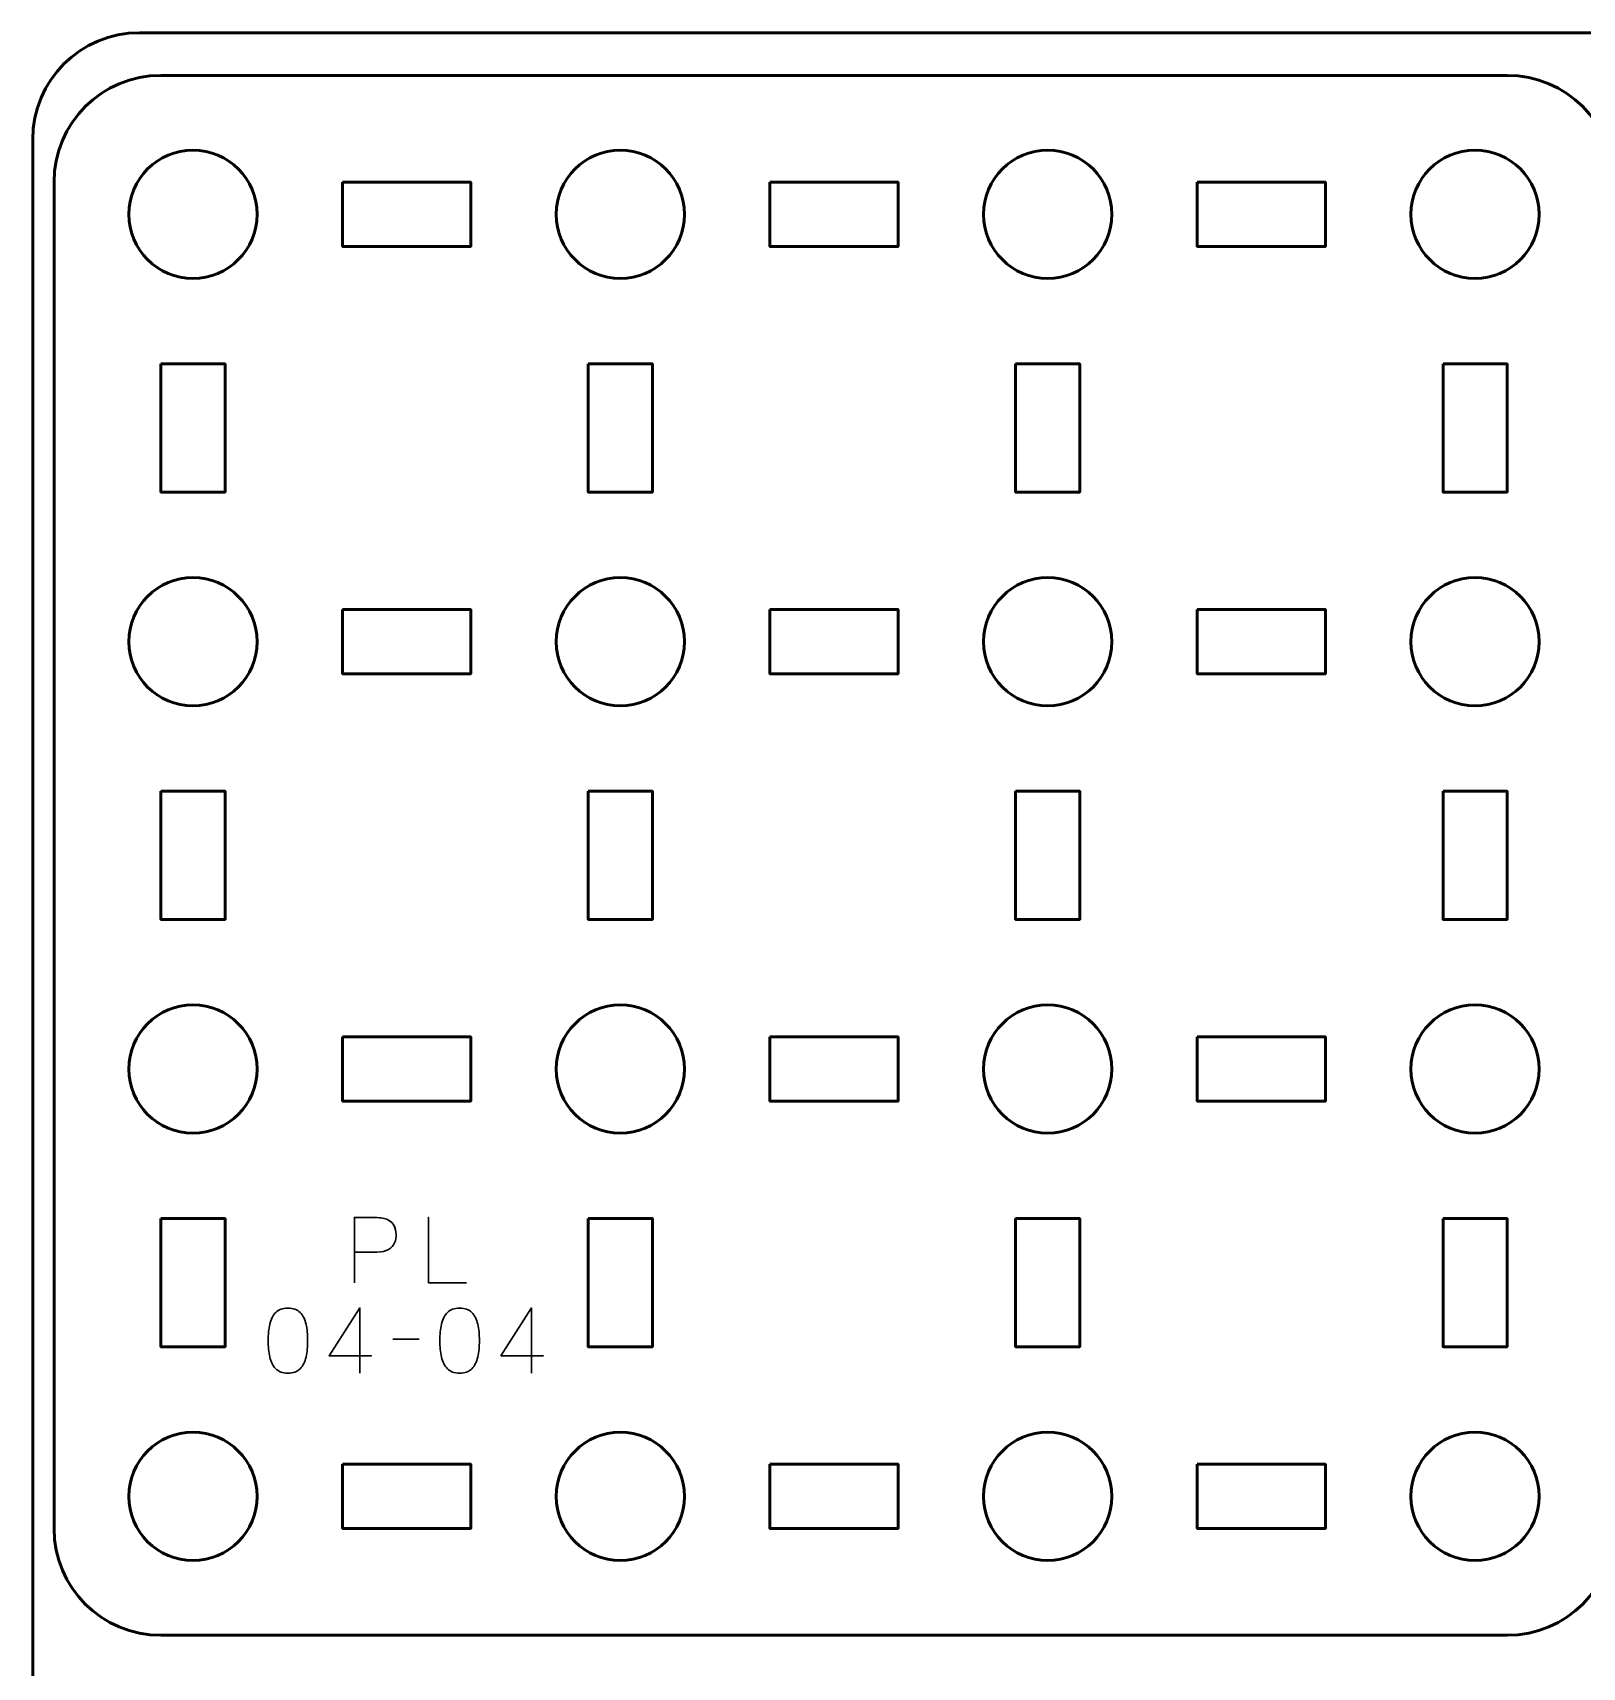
# Model space of a CAD drawing. Header units: centimetres. Extents: x -17.9 to -3.1, y -25.3 to -4.3.
# Drawn here: x -17.9 to -10.65, y -12 to -4.35 of the extents above; entities that cross this region are included whole.
import ezdxf

# ---------------------------------------------------------------- set-up
doc = ezdxf.new("R2010")
doc.units = ezdxf.units.CM
doc.header["$MEASUREMENT"] = 0
doc.layers.add('Layer 1', color=7, linetype='Continuous')

msp = doc.modelspace()

# ---------------------------------------------------------------- linework, layer by layer
at = {"layer": 'Layer 1', "color": 22, "lineweight": 53}
msp.add_open_spline([(-17.90003, -24.8499), (-17.90003, -24.8499), (-17.90003, -4.84994), (-17.90003, -4.84994), (-17.90003, -4.84994), (-17.90003, -4.57297), (-17.67694, -4.34998), (-17.39994, -4.34998), (-17.39994, -4.34998), (-17.39994, -4.34998), (-3.60007, -4.34998), (-3.60007, -4.34998), (-3.60007, -4.34998), (-3.32293, -4.34998), (-3.09997, -4.57297), (-3.09997, -4.84994), (-3.09997, -4.84994), (-3.09997, -4.84994), (-3.09997, -24.8499), (-3.09997, -24.8499), (-3.09997, -24.8499), (-3.09997, -25.1269), (-3.32293, -25.34999), (-3.60007, -25.34999), (-3.60007, -25.34999), (-3.60007, -25.34999), (-17.39994, -25.34999), (-17.39994, -25.34999), (-17.39994, -25.34999), (-17.67694, -25.34999), (-17.90003, -25.1269), (-17.90003, -24.8499)], degree=3, knots=[0, 0, 0, 0, 0.125, 0.125, 0.125, 0.125, 0.25, 0.25, 0.25, 0.25, 0.375, 0.375, 0.375, 0.375, 0.5, 0.5, 0.5, 0.5, 0.625, 0.625, 0.625, 0.625, 0.75, 0.75, 0.75, 0.75, 0.875, 0.875, 0.875, 0.875, 1, 1, 1, 1], dxfattribs=at)
at = {"layer": 'Layer 1', "color": 2, "lineweight": 53}
msp.add_open_spline([(-10.49999, -11.35005), (-10.49999, -11.62702), (-10.72298, -11.85001), (-10.99995, -11.85001), (-10.99995, -11.85001), (-10.99995, -11.85001), (-17.29992, -11.85001), (-17.29992, -11.85001), (-17.29992, -11.85001), (-17.57692, -11.85001), (-17.80001, -11.62702), (-17.80001, -11.35005), (-17.80001, -11.35005), (-17.80001, -11.35005), (-17.80001, -5.05008), (-17.80001, -5.05008), (-17.80001, -5.05008), (-17.80001, -4.77308), (-17.57692, -4.54999), (-17.29992, -4.54999), (-17.29992, -4.54999), (-17.29992, -4.54999), (-10.99995, -4.54999), (-10.99995, -4.54999), (-10.99995, -4.54999), (-10.72298, -4.54999), (-10.49999, -4.77308), (-10.49999, -5.05008)], degree=3, knots=[0, 0, 0, 0, 0.1428571, 0.1428571, 0.1428571, 0.1428571, 0.2857143, 0.2857143, 0.2857143, 0.2857143, 0.4285714, 0.4285714, 0.4285714, 0.4285714, 0.5714286, 0.5714286, 0.5714286, 0.5714286, 0.7142857, 0.7142857, 0.7142857, 0.7142857, 0.8571429, 0.8571429, 0.8571429, 0.8571429, 1, 1, 1, 1], dxfattribs=at)
at = {"layer": 'Layer 1', "lineweight": 53}
for points in [[(-16.84998, -5.20002), (-16.84998, -5.36579), (-16.98421, -5.50002), (-17.14999, -5.50002), (-17.14999, -5.50002), (-17.31565, -5.50002), (-17.44999, -5.36579), (-17.44999, -5.20002), (-17.44999, -5.20002), (-17.44999, -5.03435), (-17.31565, -4.90001), (-17.14999, -4.90001), (-17.14999, -4.90001), (-16.98421, -4.90001), (-16.84998, -5.03435), (-16.84998, -5.20002)], [(-14.84991, -5.20002), (-14.84991, -5.36579), (-14.98428, -5.50002), (-15.14991, -5.50002), (-15.14991, -5.50002), (-15.31568, -5.50002), (-15.44991, -5.36579), (-15.44991, -5.20002), (-15.44991, -5.20002), (-15.44991, -5.03435), (-15.31568, -4.90001), (-15.14991, -4.90001), (-15.14991, -4.90001), (-14.98428, -4.90001), (-14.84991, -5.03435), (-14.84991, -5.20002)], [(-12.84999, -5.20002), (-12.84999, -5.36579), (-12.98432, -5.50002), (-13.14999, -5.50002), (-13.14999, -5.50002), (-13.31562, -5.50002), (-13.44999, -5.36579), (-13.44999, -5.20002), (-13.44999, -5.20002), (-13.44999, -5.03435), (-13.31562, -4.90001), (-13.14999, -4.90001), (-13.14999, -4.90001), (-12.98432, -4.90001), (-12.84999, -5.03435), (-12.84999, -5.20002)], [(-10.85002, -5.20002), (-10.85002, -5.36579), (-10.98425, -5.50002), (-11.15002, -5.50002), (-11.15002, -5.50002), (-11.31569, -5.50002), (-11.45002, -5.36579), (-11.45002, -5.20002), (-11.45002, -5.20002), (-11.45002, -5.03435), (-11.31569, -4.90001), (-11.15002, -4.90001), (-11.15002, -4.90001), (-10.98425, -4.90001), (-10.85002, -5.03435), (-10.85002, -5.20002)], [(-16.44997, -5.05008), (-16.44997, -5.05008), (-15.84996, -5.05008), (-15.84996, -5.05008), (-15.84996, -5.05008), (-15.84996, -5.05008), (-15.84996, -5.35009), (-15.84996, -5.35009), (-15.84996, -5.35009), (-15.84996, -5.35009), (-16.44997, -5.35009), (-16.44997, -5.35009), (-16.44997, -5.35009), (-16.44997, -5.35009), (-16.44997, -5.05008), (-16.44997, -5.05008)], [(-14.45, -5.05008), (-14.45, -5.05008), (-13.85001, -5.05008), (-13.85001, -5.05008), (-13.85001, -5.05008), (-13.85001, -5.05008), (-13.85001, -5.35009), (-13.85001, -5.35009), (-13.85001, -5.35009), (-13.85001, -5.35009), (-14.45, -5.35009), (-14.45, -5.35009), (-14.45, -5.35009), (-14.45, -5.35009), (-14.45, -5.05008), (-14.45, -5.05008)], [(-12.44994, -5.05008), (-12.44994, -5.05008), (-11.84993, -5.05008), (-11.84993, -5.05008), (-11.84993, -5.05008), (-11.84993, -5.05008), (-11.84993, -5.35009), (-11.84993, -5.35009), (-11.84993, -5.35009), (-11.84993, -5.35009), (-12.44994, -5.35009), (-12.44994, -5.35009), (-12.44994, -5.35009), (-12.44994, -5.35009), (-12.44994, -5.05008), (-12.44994, -5.05008)], [(-17.29992, -5.90003), (-17.29992, -5.90003), (-16.99991, -5.90003), (-16.99991, -5.90003), (-16.99991, -5.90003), (-16.99991, -5.90003), (-16.99991, -6.50004), (-16.99991, -6.50004), (-16.99991, -6.50004), (-16.99991, -6.50004), (-17.29992, -6.50004), (-17.29992, -6.50004), (-17.29992, -6.50004), (-17.29992, -6.50004), (-17.29992, -5.90003), (-17.29992, -5.90003)], [(-15.29998, -5.90003), (-15.29998, -5.90003), (-14.99998, -5.90003), (-14.99998, -5.90003), (-14.99998, -5.90003), (-14.99998, -5.90003), (-14.99998, -6.50004), (-14.99998, -6.50004), (-14.99998, -6.50004), (-14.99998, -6.50004), (-15.29998, -6.50004), (-15.29998, -6.50004), (-15.29998, -6.50004), (-15.29998, -6.50004), (-15.29998, -5.90003), (-15.29998, -5.90003)], [(-13.30006, -5.90003), (-13.30006, -5.90003), (-13.00006, -5.90003), (-13.00006, -5.90003), (-13.00006, -5.90003), (-13.00006, -5.90003), (-13.00006, -6.50004), (-13.00006, -6.50004), (-13.00006, -6.50004), (-13.00006, -6.50004), (-13.30006, -6.50004), (-13.30006, -6.50004), (-13.30006, -6.50004), (-13.30006, -6.50004), (-13.30006, -5.90003), (-13.30006, -5.90003)], [(-11.29995, -5.90003), (-11.29995, -5.90003), (-10.99995, -5.90003), (-10.99995, -5.90003), (-10.99995, -5.90003), (-10.99995, -5.90003), (-10.99995, -6.50004), (-10.99995, -6.50004), (-10.99995, -6.50004), (-10.99995, -6.50004), (-11.29995, -6.50004), (-11.29995, -6.50004), (-11.29995, -6.50004), (-11.29995, -6.50004), (-11.29995, -5.90003), (-11.29995, -5.90003)], [(-16.84998, -7.20009), (-16.84998, -7.36572), (-16.98421, -7.50009), (-17.14999, -7.50009), (-17.14999, -7.50009), (-17.31565, -7.50009), (-17.44999, -7.36572), (-17.44999, -7.20009), (-17.44999, -7.20009), (-17.44999, -7.03432), (-17.31565, -6.90009), (-17.14999, -6.90009), (-17.14999, -6.90009), (-16.98421, -6.90009), (-16.84998, -7.03432), (-16.84998, -7.20009)], [(-14.84991, -7.20009), (-14.84991, -7.36572), (-14.98428, -7.50009), (-15.14991, -7.50009), (-15.14991, -7.50009), (-15.31568, -7.50009), (-15.44991, -7.36572), (-15.44991, -7.20009), (-15.44991, -7.20009), (-15.44991, -7.03432), (-15.31568, -6.90009), (-15.14991, -6.90009), (-15.14991, -6.90009), (-14.98428, -6.90009), (-14.84991, -7.03432), (-14.84991, -7.20009)], [(-12.84999, -7.20009), (-12.84999, -7.36572), (-12.98432, -7.50009), (-13.14999, -7.50009), (-13.14999, -7.50009), (-13.31562, -7.50009), (-13.44999, -7.36572), (-13.44999, -7.20009), (-13.44999, -7.20009), (-13.44999, -7.03432), (-13.31562, -6.90009), (-13.14999, -6.90009), (-13.14999, -6.90009), (-12.98432, -6.90009), (-12.84999, -7.03432), (-12.84999, -7.20009)], [(-10.85002, -7.20009), (-10.85002, -7.36572), (-10.98425, -7.50009), (-11.15002, -7.50009), (-11.15002, -7.50009), (-11.31569, -7.50009), (-11.45002, -7.36572), (-11.45002, -7.20009), (-11.45002, -7.20009), (-11.45002, -7.03432), (-11.31569, -6.90009), (-11.15002, -6.90009), (-11.15002, -6.90009), (-10.98425, -6.90009), (-10.85002, -7.03432), (-10.85002, -7.20009)], [(-16.44997, -7.05002), (-16.44997, -7.05002), (-15.84996, -7.05002), (-15.84996, -7.05002), (-15.84996, -7.05002), (-15.84996, -7.05002), (-15.84996, -7.35002), (-15.84996, -7.35002), (-15.84996, -7.35002), (-15.84996, -7.35002), (-16.44997, -7.35002), (-16.44997, -7.35002), (-16.44997, -7.35002), (-16.44997, -7.35002), (-16.44997, -7.05002), (-16.44997, -7.05002)], [(-14.45, -7.05002), (-14.45, -7.05002), (-13.85001, -7.05002), (-13.85001, -7.05002), (-13.85001, -7.05002), (-13.85001, -7.05002), (-13.85001, -7.35002), (-13.85001, -7.35002), (-13.85001, -7.35002), (-13.85001, -7.35002), (-14.45, -7.35002), (-14.45, -7.35002), (-14.45, -7.35002), (-14.45, -7.35002), (-14.45, -7.05002), (-14.45, -7.05002)], [(-12.44994, -7.05002), (-12.44994, -7.05002), (-11.84993, -7.05002), (-11.84993, -7.05002), (-11.84993, -7.05002), (-11.84993, -7.05002), (-11.84993, -7.35002), (-11.84993, -7.35002), (-11.84993, -7.35002), (-11.84993, -7.35002), (-12.44994, -7.35002), (-12.44994, -7.35002), (-12.44994, -7.35002), (-12.44994, -7.35002), (-12.44994, -7.05002), (-12.44994, -7.05002)], [(-17.29992, -7.9), (-17.29992, -7.9), (-16.99991, -7.9), (-16.99991, -7.9), (-16.99991, -7.9), (-16.99991, -7.9), (-16.99991, -8.49999), (-16.99991, -8.49999), (-16.99991, -8.49999), (-16.99991, -8.49999), (-17.29992, -8.49999), (-17.29992, -8.49999), (-17.29992, -8.49999), (-17.29992, -8.49999), (-17.29992, -7.9), (-17.29992, -7.9)], [(-15.29998, -7.9), (-15.29998, -7.9), (-14.99998, -7.9), (-14.99998, -7.9), (-14.99998, -7.9), (-14.99998, -7.9), (-14.99998, -8.49999), (-14.99998, -8.49999), (-14.99998, -8.49999), (-14.99998, -8.49999), (-15.29998, -8.49999), (-15.29998, -8.49999), (-15.29998, -8.49999), (-15.29998, -8.49999), (-15.29998, -7.9), (-15.29998, -7.9)], [(-13.30006, -7.9), (-13.30006, -7.9), (-13.00006, -7.9), (-13.00006, -7.9), (-13.00006, -7.9), (-13.00006, -7.9), (-13.00006, -8.49999), (-13.00006, -8.49999), (-13.00006, -8.49999), (-13.00006, -8.49999), (-13.30006, -8.49999), (-13.30006, -8.49999), (-13.30006, -8.49999), (-13.30006, -8.49999), (-13.30006, -7.9), (-13.30006, -7.9)], [(-11.29995, -7.9), (-11.29995, -7.9), (-10.99995, -7.9), (-10.99995, -7.9), (-10.99995, -7.9), (-10.99995, -7.9), (-10.99995, -8.49999), (-10.99995, -8.49999), (-10.99995, -8.49999), (-10.99995, -8.49999), (-11.29995, -8.49999), (-11.29995, -8.49999), (-11.29995, -8.49999), (-11.29995, -8.49999), (-11.29995, -7.9), (-11.29995, -7.9)], [(-16.84998, -9.20001), (-16.84998, -9.36568), (-16.98421, -9.50001), (-17.14999, -9.50001), (-17.14999, -9.50001), (-17.31565, -9.50001), (-17.44999, -9.36568), (-17.44999, -9.20001), (-17.44999, -9.20001), (-17.44999, -9.03438), (-17.31565, -8.90001), (-17.14999, -8.90001), (-17.14999, -8.90001), (-16.98421, -8.90001), (-16.84998, -9.03438), (-16.84998, -9.20001)], [(-14.84991, -9.20001), (-14.84991, -9.36568), (-14.98428, -9.50001), (-15.14991, -9.50001), (-15.14991, -9.50001), (-15.31568, -9.50001), (-15.44991, -9.36568), (-15.44991, -9.20001), (-15.44991, -9.20001), (-15.44991, -9.03438), (-15.31568, -8.90001), (-15.14991, -8.90001), (-15.14991, -8.90001), (-14.98428, -8.90001), (-14.84991, -9.03438), (-14.84991, -9.20001)], [(-12.84999, -9.20001), (-12.84999, -9.36568), (-12.98432, -9.50001), (-13.14999, -9.50001), (-13.14999, -9.50001), (-13.31562, -9.50001), (-13.44999, -9.36568), (-13.44999, -9.20001), (-13.44999, -9.20001), (-13.44999, -9.03438), (-13.31562, -8.90001), (-13.14999, -8.90001), (-13.14999, -8.90001), (-12.98432, -8.90001), (-12.84999, -9.03438), (-12.84999, -9.20001)], [(-10.85002, -9.20001), (-10.85002, -9.36568), (-10.98425, -9.50001), (-11.15002, -9.50001), (-11.15002, -9.50001), (-11.31569, -9.50001), (-11.45002, -9.36568), (-11.45002, -9.20001), (-11.45002, -9.20001), (-11.45002, -9.03438), (-11.31569, -8.90001), (-11.15002, -8.90001), (-11.15002, -8.90001), (-10.98425, -8.90001), (-10.85002, -9.03438), (-10.85002, -9.20001)], [(-16.44997, -9.04994), (-16.44997, -9.04994), (-15.84996, -9.04994), (-15.84996, -9.04994), (-15.84996, -9.04994), (-15.84996, -9.04994), (-15.84996, -9.34994), (-15.84996, -9.34994), (-15.84996, -9.34994), (-15.84996, -9.34994), (-16.44997, -9.34994), (-16.44997, -9.34994), (-16.44997, -9.34994), (-16.44997, -9.34994), (-16.44997, -9.04994), (-16.44997, -9.04994)], [(-14.45, -9.04994), (-14.45, -9.04994), (-13.85001, -9.04994), (-13.85001, -9.04994), (-13.85001, -9.04994), (-13.85001, -9.04994), (-13.85001, -9.34994), (-13.85001, -9.34994), (-13.85001, -9.34994), (-13.85001, -9.34994), (-14.45, -9.34994), (-14.45, -9.34994), (-14.45, -9.34994), (-14.45, -9.34994), (-14.45, -9.04994), (-14.45, -9.04994)], [(-12.44994, -9.04994), (-12.44994, -9.04994), (-11.84993, -9.04994), (-11.84993, -9.04994), (-11.84993, -9.04994), (-11.84993, -9.04994), (-11.84993, -9.34994), (-11.84993, -9.34994), (-11.84993, -9.34994), (-11.84993, -9.34994), (-12.44994, -9.34994), (-12.44994, -9.34994), (-12.44994, -9.34994), (-12.44994, -9.34994), (-12.44994, -9.04994), (-12.44994, -9.04994)], [(-17.29992, -9.90006), (-17.29992, -9.90006), (-16.99991, -9.90006), (-16.99991, -9.90006), (-16.99991, -9.90006), (-16.99991, -9.90006), (-16.99991, -10.50007), (-16.99991, -10.50007), (-16.99991, -10.50007), (-16.99991, -10.50007), (-17.29992, -10.50007), (-17.29992, -10.50007), (-17.29992, -10.50007), (-17.29992, -10.50007), (-17.29992, -9.90006), (-17.29992, -9.90006)], [(-15.29998, -9.90006), (-15.29998, -9.90006), (-14.99998, -9.90006), (-14.99998, -9.90006), (-14.99998, -9.90006), (-14.99998, -9.90006), (-14.99998, -10.50007), (-14.99998, -10.50007), (-14.99998, -10.50007), (-14.99998, -10.50007), (-15.29998, -10.50007), (-15.29998, -10.50007), (-15.29998, -10.50007), (-15.29998, -10.50007), (-15.29998, -9.90006), (-15.29998, -9.90006)], [(-13.30006, -9.90006), (-13.30006, -9.90006), (-13.00006, -9.90006), (-13.00006, -9.90006), (-13.00006, -9.90006), (-13.00006, -9.90006), (-13.00006, -10.50007), (-13.00006, -10.50007), (-13.00006, -10.50007), (-13.00006, -10.50007), (-13.30006, -10.50007), (-13.30006, -10.50007), (-13.30006, -10.50007), (-13.30006, -10.50007), (-13.30006, -9.90006), (-13.30006, -9.90006)], [(-11.29995, -9.90006), (-11.29995, -9.90006), (-10.99995, -9.90006), (-10.99995, -9.90006), (-10.99995, -9.90006), (-10.99995, -9.90006), (-10.99995, -10.50007), (-10.99995, -10.50007), (-10.99995, -10.50007), (-10.99995, -10.50007), (-11.29995, -10.50007), (-11.29995, -10.50007), (-11.29995, -10.50007), (-11.29995, -10.50007), (-11.29995, -9.90006), (-11.29995, -9.90006)], [(-16.84998, -11.19998), (-16.84998, -11.36575), (-16.98421, -11.49998), (-17.14999, -11.49998), (-17.14999, -11.49998), (-17.31565, -11.49998), (-17.44999, -11.36575), (-17.44999, -11.19998), (-17.44999, -11.19998), (-17.44999, -11.03431), (-17.31565, -10.89998), (-17.14999, -10.89998), (-17.14999, -10.89998), (-16.98421, -10.89998), (-16.84998, -11.03431), (-16.84998, -11.19998)], [(-14.84991, -11.19998), (-14.84991, -11.36575), (-14.98428, -11.49998), (-15.14991, -11.49998), (-15.14991, -11.49998), (-15.31568, -11.49998), (-15.44991, -11.36575), (-15.44991, -11.19998), (-15.44991, -11.19998), (-15.44991, -11.03431), (-15.31568, -10.89998), (-15.14991, -10.89998), (-15.14991, -10.89998), (-14.98428, -10.89998), (-14.84991, -11.03431), (-14.84991, -11.19998)], [(-12.84999, -11.19998), (-12.84999, -11.36575), (-12.98432, -11.49998), (-13.14999, -11.49998), (-13.14999, -11.49998), (-13.31562, -11.49998), (-13.44999, -11.36575), (-13.44999, -11.19998), (-13.44999, -11.19998), (-13.44999, -11.03431), (-13.31562, -10.89998), (-13.14999, -10.89998), (-13.14999, -10.89998), (-12.98432, -10.89998), (-12.84999, -11.03431), (-12.84999, -11.19998)], [(-10.85002, -11.19998), (-10.85002, -11.36575), (-10.98425, -11.49998), (-11.15002, -11.49998), (-11.15002, -11.49998), (-11.31569, -11.49998), (-11.45002, -11.36575), (-11.45002, -11.19998), (-11.45002, -11.19998), (-11.45002, -11.03431), (-11.31569, -10.89998), (-11.15002, -10.89998), (-11.15002, -10.89998), (-10.98425, -10.89998), (-10.85002, -11.03431), (-10.85002, -11.19998)], [(-16.44997, -11.05005), (-16.44997, -11.05005), (-15.84996, -11.05005), (-15.84996, -11.05005), (-15.84996, -11.05005), (-15.84996, -11.05005), (-15.84996, -11.35005), (-15.84996, -11.35005), (-15.84996, -11.35005), (-15.84996, -11.35005), (-16.44997, -11.35005), (-16.44997, -11.35005), (-16.44997, -11.35005), (-16.44997, -11.35005), (-16.44997, -11.05005), (-16.44997, -11.05005)], [(-14.45, -11.05005), (-14.45, -11.05005), (-13.85001, -11.05005), (-13.85001, -11.05005), (-13.85001, -11.05005), (-13.85001, -11.05005), (-13.85001, -11.35005), (-13.85001, -11.35005), (-13.85001, -11.35005), (-13.85001, -11.35005), (-14.45, -11.35005), (-14.45, -11.35005), (-14.45, -11.35005), (-14.45, -11.35005), (-14.45, -11.05005), (-14.45, -11.05005)], [(-12.44994, -11.05005), (-12.44994, -11.05005), (-11.84993, -11.05005), (-11.84993, -11.05005), (-11.84993, -11.05005), (-11.84993, -11.05005), (-11.84993, -11.35005), (-11.84993, -11.35005), (-11.84993, -11.35005), (-11.84993, -11.35005), (-12.44994, -11.35005), (-12.44994, -11.35005), (-12.44994, -11.35005), (-12.44994, -11.35005), (-12.44994, -11.05005), (-12.44994, -11.05005)]]:
    msp.add_open_spline(points, degree=3, knots=[0, 0, 0, 0, 0.25, 0.25, 0.25, 0.25, 0.5, 0.5, 0.5, 0.5, 0.75, 0.75, 0.75, 0.75, 1, 1, 1, 1], dxfattribs=at)
at = {"layer": 'Layer 1', "color": 40, "lineweight": 30}
for points, knots in [([(-16.39455, -10.20007), (-16.39455, -10.20007), (-16.39455, -9.89484), (-16.39455, -9.89484), (-16.39455, -9.89484), (-16.39455, -9.89484), (-16.29725, -9.89484), (-16.29725, -9.89484), (-16.29725, -9.89484), (-16.27164, -9.89512), (-16.25164, -9.89883), (-16.23745, -9.90599), (-16.23745, -9.90599), (-16.22356, -9.91329), (-16.21375, -9.92282), (-16.2081, -9.93467), (-16.2081, -9.93467), (-16.2026, -9.94652), (-16.19957, -9.95933), (-16.199, -9.97309), (-16.199, -9.97309), (-16.19833, -9.98716), (-16.20066, -10.00053), (-16.20616, -10.0132), (-16.20616, -10.0132), (-16.2117, -10.0259), (-16.22119, -10.03634), (-16.23442, -10.04449), (-16.23442, -10.04449), (-16.24793, -10.0526), (-16.26614, -10.05677), (-16.28928, -10.05701), (-16.28928, -10.05701), (-16.28928, -10.05701), (-16.39455, -10.05701), (-16.39455, -10.05701), (-16.39455, -10.05701), (-16.39455, -10.05701), (-16.28928, -10.05701), (-16.28928, -10.05701), (-16.28928, -10.05701), (-16.26652, -10.05677), (-16.2485, -10.0526), (-16.23499, -10.04449), (-16.23499, -10.04449), (-16.22161, -10.03634), (-16.21209, -10.0259), (-16.20645, -10.0132), (-16.20645, -10.0132), (-16.20094, -10.00053), (-16.19847, -9.98716), (-16.199, -9.97309), (-16.199, -9.97309), (-16.19957, -9.95933), (-16.2026, -9.94652), (-16.20824, -9.93467), (-16.20824, -9.93467), (-16.21403, -9.92282), (-16.22394, -9.91329), (-16.23788, -9.90599), (-16.23788, -9.90599), (-16.25206, -9.89883), (-16.27192, -9.89512), (-16.29725, -9.89484), (-16.29725, -9.89484), (-16.29725, -9.89484), (-16.39455, -9.89484), (-16.39455, -9.89484), (-16.39455, -9.89484), (-16.39455, -9.89484), (-16.39455, -10.20007), (-16.39455, -10.20007)], [0, 0, 0, 0, 0.0555556, 0.0555556, 0.0555556, 0.0555556, 0.1111111, 0.1111111, 0.1111111, 0.1111111, 0.1666667, 0.1666667, 0.1666667, 0.1666667, 0.2222222, 0.2222222, 0.2222222, 0.2222222, 0.2777778, 0.2777778, 0.2777778, 0.2777778, 0.3333333, 0.3333333, 0.3333333, 0.3333333, 0.3888889, 0.3888889, 0.3888889, 0.3888889, 0.4444444, 0.4444444, 0.4444444, 0.4444444, 0.5, 0.5, 0.5, 0.5, 0.5555556, 0.5555556, 0.5555556, 0.5555556, 0.6111111, 0.6111111, 0.6111111, 0.6111111, 0.6666667, 0.6666667, 0.6666667, 0.6666667, 0.7222222, 0.7222222, 0.7222222, 0.7222222, 0.7777778, 0.7777778, 0.7777778, 0.7777778, 0.8333333, 0.8333333, 0.8333333, 0.8333333, 0.8888889, 0.8888889, 0.8888889, 0.8888889, 0.9444444, 0.9444444, 0.9444444, 0.9444444, 1, 1, 1, 1]), ([(-15.86993, -10.20007), (-15.86993, -10.20007), (-16.04812, -10.20007), (-16.04812, -10.20007), (-16.04812, -10.20007), (-16.04812, -10.20007), (-16.04812, -9.89484), (-16.04812, -9.89484), (-16.04812, -9.89484), (-16.04812, -9.89484), (-16.04812, -10.20007), (-16.04812, -10.20007), (-16.04812, -10.20007), (-16.04812, -10.20007), (-15.86993, -10.20007), (-15.86993, -10.20007)], [0, 0, 0, 0, 0.25, 0.25, 0.25, 0.25, 0.5, 0.5, 0.5, 0.5, 0.75, 0.75, 0.75, 0.75, 1, 1, 1, 1]), ([(-16.70573, -10.6234), (-16.68118, -10.62312), (-16.66216, -10.61624), (-16.64865, -10.60273), (-16.64865, -10.60273), (-16.63528, -10.58921), (-16.62593, -10.57105), (-16.62068, -10.54801), (-16.62068, -10.54801), (-16.6156, -10.52515), (-16.61313, -10.4995), (-16.61337, -10.471), (-16.61337, -10.471), (-16.61313, -10.44288), (-16.6156, -10.41724), (-16.62068, -10.39423), (-16.62068, -10.39423), (-16.62593, -10.37148), (-16.63528, -10.35331), (-16.64865, -10.33952), (-16.64865, -10.33952), (-16.66216, -10.32601), (-16.68118, -10.31899), (-16.70573, -10.31856), (-16.70573, -10.31856), (-16.73039, -10.31899), (-16.74941, -10.32601), (-16.76278, -10.33952), (-16.76278, -10.33952), (-16.77629, -10.35331), (-16.78549, -10.37148), (-16.79061, -10.39423), (-16.79061, -10.39423), (-16.79583, -10.41724), (-16.79834, -10.44288), (-16.79791, -10.471), (-16.79791, -10.471), (-16.79834, -10.4995), (-16.79583, -10.52515), (-16.79061, -10.54801), (-16.79061, -10.54801), (-16.78549, -10.57105), (-16.77629, -10.58921), (-16.76278, -10.60273), (-16.76278, -10.60273), (-16.74941, -10.61624), (-16.73039, -10.62312), (-16.70573, -10.6234)], [0, 0, 0, 0, 0.0833333, 0.0833333, 0.0833333, 0.0833333, 0.1666667, 0.1666667, 0.1666667, 0.1666667, 0.25, 0.25, 0.25, 0.25, 0.3333333, 0.3333333, 0.3333333, 0.3333333, 0.4166667, 0.4166667, 0.4166667, 0.4166667, 0.5, 0.5, 0.5, 0.5, 0.5833333, 0.5833333, 0.5833333, 0.5833333, 0.6666667, 0.6666667, 0.6666667, 0.6666667, 0.75, 0.75, 0.75, 0.75, 0.8333333, 0.8333333, 0.8333333, 0.8333333, 0.9166667, 0.9166667, 0.9166667, 0.9166667, 1, 1, 1, 1]), ([(-16.70573, -10.6234), (-16.68118, -10.62312), (-16.66216, -10.61624), (-16.64865, -10.60273), (-16.64865, -10.60273), (-16.63528, -10.58921), (-16.62593, -10.57105), (-16.62068, -10.54801), (-16.62068, -10.54801), (-16.6156, -10.52515), (-16.61313, -10.4995), (-16.61337, -10.471), (-16.61337, -10.471), (-16.61313, -10.44288), (-16.6156, -10.41724), (-16.62068, -10.39423), (-16.62068, -10.39423), (-16.62593, -10.37148), (-16.63528, -10.35331), (-16.64865, -10.33952), (-16.64865, -10.33952), (-16.66216, -10.32601), (-16.68118, -10.31899), (-16.70573, -10.31856), (-16.70573, -10.31856), (-16.73039, -10.31899), (-16.74941, -10.32601), (-16.76278, -10.33952), (-16.76278, -10.33952), (-16.77629, -10.35331), (-16.78549, -10.37148), (-16.79061, -10.39423), (-16.79061, -10.39423), (-16.79583, -10.41724), (-16.79834, -10.44288), (-16.79791, -10.471), (-16.79791, -10.471), (-16.79834, -10.4995), (-16.79583, -10.52515), (-16.79061, -10.54801), (-16.79061, -10.54801), (-16.78549, -10.57105), (-16.77629, -10.58921), (-16.76278, -10.60273), (-16.76278, -10.60273), (-16.74941, -10.61624), (-16.73039, -10.62312), (-16.70573, -10.6234)], [0, 0, 0, 0, 0.0833333, 0.0833333, 0.0833333, 0.0833333, 0.1666667, 0.1666667, 0.1666667, 0.1666667, 0.25, 0.25, 0.25, 0.25, 0.3333333, 0.3333333, 0.3333333, 0.3333333, 0.4166667, 0.4166667, 0.4166667, 0.4166667, 0.5, 0.5, 0.5, 0.5, 0.5833333, 0.5833333, 0.5833333, 0.5833333, 0.6666667, 0.6666667, 0.6666667, 0.6666667, 0.75, 0.75, 0.75, 0.75, 0.8333333, 0.8333333, 0.8333333, 0.8333333, 0.9166667, 0.9166667, 0.9166667, 0.9166667, 1, 1, 1, 1]), ([(-16.36879, -10.6234), (-16.36879, -10.6234), (-16.36879, -10.31818), (-16.36879, -10.31818), (-16.36879, -10.31818), (-16.36879, -10.31818), (-16.51266, -10.54208), (-16.51266, -10.54208), (-16.51266, -10.54208), (-16.51266, -10.54208), (-16.31464, -10.54208), (-16.31464, -10.54208), (-16.31464, -10.54208), (-16.31464, -10.54208), (-16.51266, -10.54208), (-16.51266, -10.54208), (-16.51266, -10.54208), (-16.51266, -10.54208), (-16.36879, -10.31818), (-16.36879, -10.31818), (-16.36879, -10.31818), (-16.36879, -10.31818), (-16.36879, -10.6234), (-16.36879, -10.6234)], [0, 0, 0, 0, 0.1666667, 0.1666667, 0.1666667, 0.1666667, 0.3333333, 0.3333333, 0.3333333, 0.3333333, 0.5, 0.5, 0.5, 0.5, 0.6666667, 0.6666667, 0.6666667, 0.6666667, 0.8333333, 0.8333333, 0.8333333, 0.8333333, 1, 1, 1, 1]), ([(-15.90203, -10.6234), (-15.87752, -10.62312), (-15.8585, -10.61624), (-15.84499, -10.60273), (-15.84499, -10.60273), (-15.83162, -10.58921), (-15.82227, -10.57105), (-15.81701, -10.54801), (-15.81701, -10.54801), (-15.81193, -10.52515), (-15.80943, -10.4995), (-15.80971, -10.471), (-15.80971, -10.471), (-15.80943, -10.44288), (-15.81193, -10.41724), (-15.81701, -10.39423), (-15.81701, -10.39423), (-15.82227, -10.37148), (-15.83162, -10.35331), (-15.84499, -10.33952), (-15.84499, -10.33952), (-15.8585, -10.32601), (-15.87752, -10.31899), (-15.90203, -10.31856), (-15.90203, -10.31856), (-15.92673, -10.31899), (-15.94574, -10.32601), (-15.95911, -10.33952), (-15.95911, -10.33952), (-15.97259, -10.35331), (-15.98183, -10.37148), (-15.98695, -10.39423), (-15.98695, -10.39423), (-15.99217, -10.41724), (-15.99464, -10.44288), (-15.99425, -10.471), (-15.99425, -10.471), (-15.99464, -10.4995), (-15.99217, -10.52515), (-15.98695, -10.54801), (-15.98695, -10.54801), (-15.98183, -10.57105), (-15.97259, -10.58921), (-15.95911, -10.60273), (-15.95911, -10.60273), (-15.94574, -10.61624), (-15.92673, -10.62312), (-15.90203, -10.6234)], [0, 0, 0, 0, 0.0833333, 0.0833333, 0.0833333, 0.0833333, 0.1666667, 0.1666667, 0.1666667, 0.1666667, 0.25, 0.25, 0.25, 0.25, 0.3333333, 0.3333333, 0.3333333, 0.3333333, 0.4166667, 0.4166667, 0.4166667, 0.4166667, 0.5, 0.5, 0.5, 0.5, 0.5833333, 0.5833333, 0.5833333, 0.5833333, 0.6666667, 0.6666667, 0.6666667, 0.6666667, 0.75, 0.75, 0.75, 0.75, 0.8333333, 0.8333333, 0.8333333, 0.8333333, 0.9166667, 0.9166667, 0.9166667, 0.9166667, 1, 1, 1, 1]), ([(-15.90203, -10.6234), (-15.87752, -10.62312), (-15.8585, -10.61624), (-15.84499, -10.60273), (-15.84499, -10.60273), (-15.83162, -10.58921), (-15.82227, -10.57105), (-15.81701, -10.54801), (-15.81701, -10.54801), (-15.81193, -10.52515), (-15.80943, -10.4995), (-15.80971, -10.471), (-15.80971, -10.471), (-15.80943, -10.44288), (-15.81193, -10.41724), (-15.81701, -10.39423), (-15.81701, -10.39423), (-15.82227, -10.37148), (-15.83162, -10.35331), (-15.84499, -10.33952), (-15.84499, -10.33952), (-15.8585, -10.32601), (-15.87752, -10.31899), (-15.90203, -10.31856), (-15.90203, -10.31856), (-15.92673, -10.31899), (-15.94574, -10.32601), (-15.95911, -10.33952), (-15.95911, -10.33952), (-15.97259, -10.35331), (-15.98183, -10.37148), (-15.98695, -10.39423), (-15.98695, -10.39423), (-15.99217, -10.41724), (-15.99464, -10.44288), (-15.99425, -10.471), (-15.99425, -10.471), (-15.99464, -10.4995), (-15.99217, -10.52515), (-15.98695, -10.54801), (-15.98695, -10.54801), (-15.98183, -10.57105), (-15.97259, -10.58921), (-15.95911, -10.60273), (-15.95911, -10.60273), (-15.94574, -10.61624), (-15.92673, -10.62312), (-15.90203, -10.6234)], [0, 0, 0, 0, 0.0833333, 0.0833333, 0.0833333, 0.0833333, 0.1666667, 0.1666667, 0.1666667, 0.1666667, 0.25, 0.25, 0.25, 0.25, 0.3333333, 0.3333333, 0.3333333, 0.3333333, 0.4166667, 0.4166667, 0.4166667, 0.4166667, 0.5, 0.5, 0.5, 0.5, 0.5833333, 0.5833333, 0.5833333, 0.5833333, 0.6666667, 0.6666667, 0.6666667, 0.6666667, 0.75, 0.75, 0.75, 0.75, 0.8333333, 0.8333333, 0.8333333, 0.8333333, 0.9166667, 0.9166667, 0.9166667, 0.9166667, 1, 1, 1, 1]), ([(-15.56513, -10.6234), (-15.56513, -10.6234), (-15.56513, -10.31818), (-15.56513, -10.31818), (-15.56513, -10.31818), (-15.56513, -10.31818), (-15.70899, -10.54208), (-15.70899, -10.54208), (-15.70899, -10.54208), (-15.70899, -10.54208), (-15.51094, -10.54208), (-15.51094, -10.54208), (-15.51094, -10.54208), (-15.51094, -10.54208), (-15.70899, -10.54208), (-15.70899, -10.54208), (-15.70899, -10.54208), (-15.70899, -10.54208), (-15.56513, -10.31818), (-15.56513, -10.31818), (-15.56513, -10.31818), (-15.56513, -10.31818), (-15.56513, -10.6234), (-15.56513, -10.6234)], [0, 0, 0, 0, 0.1666667, 0.1666667, 0.1666667, 0.1666667, 0.3333333, 0.3333333, 0.3333333, 0.3333333, 0.5, 0.5, 0.5, 0.5, 0.6666667, 0.6666667, 0.6666667, 0.6666667, 0.8333333, 0.8333333, 0.8333333, 0.8333333, 1, 1, 1, 1])]:
    msp.add_open_spline(points, degree=3, knots=knots, dxfattribs=at)
msp.add_open_spline([(-16.21417, -10.46384), (-16.21417, -10.46384), (-16.09098, -10.46384), (-16.09098, -10.46384)], degree=3, dxfattribs=at)

doc.saveas('drawing.dxf')
